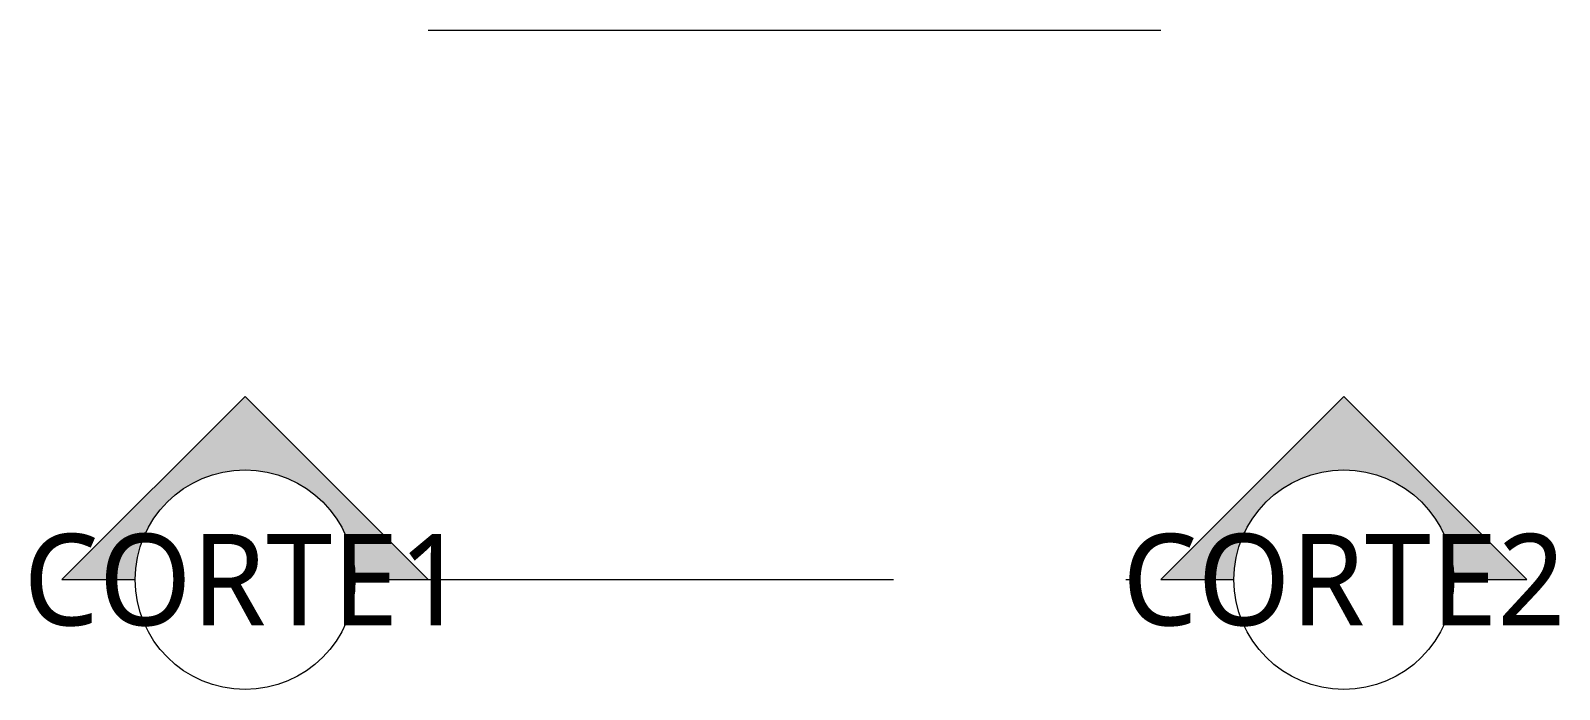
# Model space of a CAD drawing. Header units: centimetres. Extents: x -20.9 to 20.9, y -3 to 15.
import ezdxf
from ezdxf.enums import TextEntityAlignment as Align

# ---------------------------------------------------------------- set-up
doc = ezdxf.new("R2010")
doc.units = ezdxf.units.CM
doc.linetypes.add('DASHDOT', pattern=[25.4, 12.7, -6.35, 0, -6.35])
doc.layers.add('ATS-Símbolo 2', color=2, linetype='Continuous')
doc.layers.add('ATS-Sólidos', color=9, linetype='Continuous')
doc.styles.get("Standard").update_dxf_attribs({"font": 'segoeuil.ttf'})

msp = doc.modelspace()

# ---------------------------------------------------------------- hatches: boundary and pattern name
at = {"layer": 'ATS-Sólidos', "linetype": 'Continuous', "transparency": 33554687}
h = msp.add_hatch(color=256, dxfattribs=at)
h.dxf.hatch_style = 1
h.paths.add_polyline_path([(-15, 5), (-20, 0), (-18, 0, -1), (-12, 0), (-10, 0)])
h = msp.add_hatch(color=256, dxfattribs=at)
h.dxf.hatch_style = 1
h.paths.add_polyline_path([(18, 0), (20, 0), (15, 5), (10, 0), (12, 0, -1)])

# ---------------------------------------------------------------- linework, layer by layer
at = {"linetype": 'Continuous'}
for p, q in [((-15, 5), (-20, 0)), ((-10, 0), (-15, 5)), ((15, 5), (10, 0)), ((20, 0), (15, 5)), ((-20, 0), (-18, 0)), ((-12, 0), (-10, 0)), ((10, 0), (12, 0)), ((18, 0), (20, 0))]:
    msp.add_line(p, q, dxfattribs=at)
at = {"linetype": 'DASHDOT'}
msp.add_line((-10, 0), (10, 0), dxfattribs=at)
at = {"linetype": 'Continuous'}
for centre in [(-15, 0), (15, 0)]:
    msp.add_circle(centre, 3, dxfattribs=at)
at = {"layer": 'Defpoints'}
msp.add_line((10, 15), (-10, 15), dxfattribs=at)

# ---------------------------------------------------------------- texts
at = {"layer": 'ATS-Símbolo 2', "linetype": 'Continuous', "flags": 8}
msp.add_attdef('CORTE1', text='-', height=2.5, dxfattribs=at).set_placement((-15, 0), align=Align.MIDDLE_CENTER)
at = {"layer": 'ATS-Símbolo 2', "flags": 8}
msp.add_attdef('CORTE2', text='-', height=2.5, dxfattribs=at).set_placement((15, 0), align=Align.MIDDLE_CENTER)

doc.saveas('drawing.dxf')
